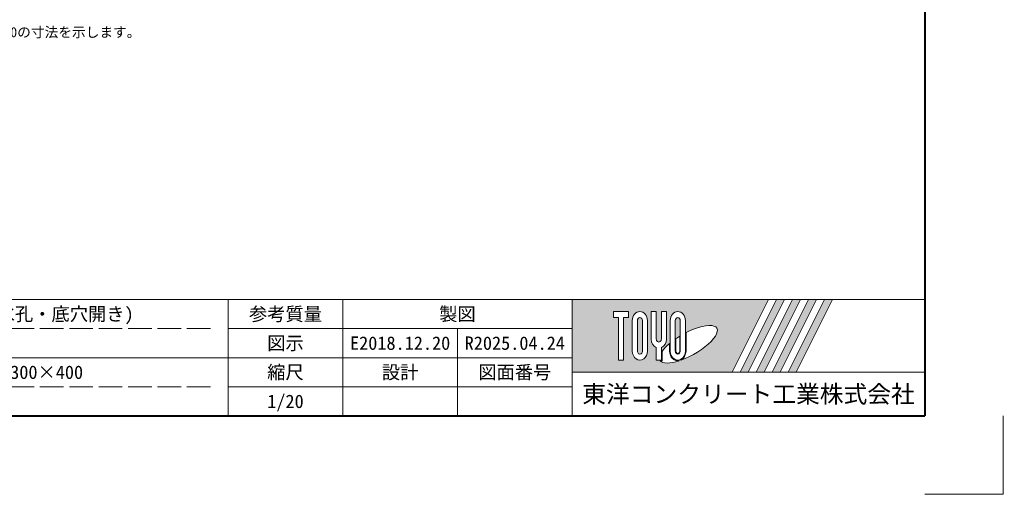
# Model space of a CAD drawing. Units: millimetres, scale not verified. Extents: x -181 to 7884, y -558 to 5422.
# Drawn here: x 1510 to 4019, y -558 to 653 of the extents above; entities that cross this region are included whole.
import ezdxf
from ezdxf.enums import TextEntityAlignment as Align

# ---------------------------------------------------------------- set-up
doc = ezdxf.new("R2010")
doc.units = ezdxf.units.MM
doc.header["$LTSCALE"] = 10
doc.linetypes.add('DASHED', pattern=[7.5, 6, -1.5])
doc.layers.add('(0-0)', color=7, linetype='Continuous')
for name, color, linetype, lineweight in [('Defpoints_3', 7, 'Continuous', 13), ('図枠', 7, 'Continuous', 5), ('補助線', 8, 'Continuous', 13)]:
    doc.layers.add(name, color=color, linetype=linetype, lineweight=lineweight)
doc.styles.add('ＭＳ ゴシック', font='')
doc.styles.get('ＭＳ ゴシック').set_extended_font_data('MS Gothic')

msp = doc.modelspace()

# ---------------------------------------------------------------- hatches: boundary and pattern name
at = {"layer": '図枠'}
h = msp.add_hatch(color=256, dxfattribs=at)
h.paths.add_polyline_path([(2919.37, -60.63), (2919.37, -246.25), (3327.75, -246.25), (3420.56, -60.63)])
edge = h.paths.add_edge_path(flags=16)
edge.add_ellipse((3215.88, -174.89), major_axis=(72.73, 40.71), ratio=0.3471473, start_angle=-144.31122, end_angle=72.1899, ccw=False)
edge.add_ellipse((3188.95, -192.47), major_axis=(0, 24.75), ratio=0.8463542, start_angle=-160.70346, end_angle=-90)
edge.add_line((3209.89, -192.47), (3209.89, -145.29))
edge = h.paths.add_edge_path(flags=16)
edge.add_ellipse((3188.95, -114.41), major_axis=(0, 22.85), ratio=0.8463541, start_angle=-90, end_angle=90, ccw=False)
edge.add_line((3208.28, -114.41), (3208.28, -192.47))
edge.add_ellipse((3188.95, -192.47), major_axis=(0, 22.85), ratio=0.8463541, start_angle=90, end_angle=-90, ccw=False)
edge.add_line((3169.61, -192.47), (3169.61, -114.41))
edge = h.paths.add_edge_path(flags=16)
edge.add_line((3195.39, -114.41), (3195.39, -192.47))
edge.add_ellipse((3188.95, -192.47), major_axis=(0, 7.62), ratio=0.8463541, start_angle=90, end_angle=-90, ccw=False)
edge.add_line((3182.5, -192.47), (3182.5, -114.41))
edge.add_ellipse((3188.95, -114.41), major_axis=(0, 7.62), ratio=0.8463541, start_angle=-90, end_angle=90, ccw=False)
edge = h.paths.add_edge_path(flags=16)
edge.add_line((3193.78, -154.31), (3193.78, -192.47))
edge.add_ellipse((3188.95, -192.47), major_axis=(0, 5.71), ratio=0.8463542, start_angle=90, end_angle=-90, ccw=False)
edge.add_line((3184.11, -192.47), (3184.11, -160.56))
edge.add_ellipse((3215.88, -174.89), major_axis=(72.73, 40.71), ratio=0.3471473, start_angle=107.79174, end_angle=126.47132, ccw=False)
edge = h.paths.add_edge_path(flags=16)
edge.add_line((3159.94, -91.57), (3159.94, -161.53))
edge.add_ellipse((3140.61, -161.53), major_axis=(0, 22.85), ratio=0.8463541, start_angle=-163.34117, end_angle=-90, ccw=False)
edge.add_line((3147.05, -183.07), (3147.05, -215.32))
edge.add_line((3147.05, -215.32), (3134.16, -215.32))
edge.add_line((3134.16, -215.32), (3134.16, -183.07))
edge.add_ellipse((3140.61, -161.53), major_axis=(0, 22.85), ratio=0.8463541, start_angle=90, end_angle=163.34117, ccw=False)
edge.add_line((3121.27, -161.53), (3121.27, -91.57))
edge.add_line((3121.27, -91.57), (3134.16, -91.57))
edge.add_line((3134.16, -91.57), (3134.16, -161.53))
edge.add_ellipse((3140.61, -161.53), major_axis=(0, 7.62), ratio=0.8463541, start_angle=90, end_angle=-90)
edge.add_line((3147.05, -161.53), (3147.05, -91.57))
edge.add_line((3147.05, -91.57), (3159.94, -91.57))
edge = h.paths.add_edge_path(flags=16)
edge.add_line((3168, -172.77), (3168, -192.47))
edge.add_ellipse((3188.95, -192.47), major_axis=(0, 24.75), ratio=0.8463542, start_angle=90, end_angle=-171.54427)
edge.add_ellipse((3215.88, -174.89), major_axis=(72.73, 40.71), ratio=0.3471473, start_angle=-178.64954, end_angle=-148.29244, ccw=False)
edge.add_line((3144.27, -217.22), (3148.66, -217.22))
edge.add_line((3148.66, -217.22), (3148.66, -193.09))
edge.add_ellipse((3215.88, -174.89), major_axis=(72.73, 40.71), ratio=0.3471473, start_angle=148.21912, end_angle=165.90812, ccw=False)
edge = h.paths.add_edge_path(flags=16)
edge.add_ellipse((3092.27, -114.41), major_axis=(0, 22.85), ratio=0.8463541, start_angle=-90, end_angle=90, ccw=False)
edge.add_line((3111.6, -114.41), (3111.6, -192.47))
edge.add_ellipse((3092.27, -192.47), major_axis=(0, 22.85), ratio=0.8463541, start_angle=90, end_angle=-90, ccw=False)
edge.add_line((3072.93, -192.47), (3072.93, -114.41))
edge = h.paths.add_edge_path(flags=16)
edge.add_line((3098.71, -114.41), (3098.71, -192.47))
edge.add_ellipse((3092.27, -192.47), major_axis=(0, 7.62), ratio=0.8463541, start_angle=90, end_angle=-90, ccw=False)
edge.add_line((3085.82, -192.47), (3085.82, -114.41))
edge.add_ellipse((3092.27, -114.41), major_axis=(0, 7.62), ratio=0.8463541, start_angle=-90, end_angle=90, ccw=False)
h.paths.add_polyline_path([(3063.26, -91.57), (3063.26, -106.8), (3050.37, -106.8), (3050.37, -215.32), (3037.48, -215.32), (3037.48, -106.8), (3024.59, -106.8), (3024.59, -91.57)], flags=16)
for points in [[(3348.17, -246.25), (3368.59, -246.25), (3461.4, -60.63), (3440.98, -60.63)], [(3502.24, -60.63), (3481.82, -60.63), (3389, -246.25), (3409.42, -246.25)], [(3543.07, -60.63), (3522.65, -60.63), (3429.84, -246.25), (3450.26, -246.25)], [(3583.91, -60.63), (3563.49, -60.63), (3470.68, -246.25), (3491.1, -246.25)]]:
    msp.add_hatch(color=256, dxfattribs=at).paths.add_polyline_path(points)

# ---------------------------------------------------------------- linework, layer by layer
at = {"layer": 'Defpoints_3'}
for p in [(4019.37, -357.63), (3819.37, -557.63)]:
    msp.add_line(p, (4019.37, -557.63), dxfattribs=at)
at = {"layer": '図枠', "lineweight": 40}
for p in [(3819.37, 5182.37), (219.37, -357.63)]:
    msp.add_line(p, (3819.37, -357.63), dxfattribs=at)
at = {"layer": '図枠', "lineweight": 13}
for p, q in [((3819.37, -60.63), (219.37, -60.63)), ((2041.87, -357.63), (2041.87, -60.63)), ((2334.37, -357.63), (2334.37, -60.63)), ((2919.37, -357.63), (2919.37, -60.63)), ((2919.37, -134.88), (2041.87, -134.88)), ((2626.87, -357.63), (2626.87, -134.88)), ((2919.37, -209.13), (219.37, -209.13)), ((2919.37, -283.38), (2041.87, -283.38))]:
    msp.add_line(p, q, dxfattribs=at)
at = {"layer": '図枠'}
for p, q in [((2919.37, -60.63), (3420.56, -60.63)), ((3420.56, -60.63), (3327.75, -246.25)), ((3440.98, -60.63), (3348.17, -246.25)), ((3461.4, -60.63), (3368.59, -246.25)), ((3481.82, -60.63), (3389, -246.25)), ((3502.24, -60.63), (3409.42, -246.25)), ((3522.65, -60.63), (3429.84, -246.25)), ((3440.98, -60.63), (3461.4, -60.63)), ((3543.07, -60.63), (3450.26, -246.25)), ((3563.49, -60.63), (3470.68, -246.25)), ((3481.82, -60.63), (3502.24, -60.63)), ((3583.91, -60.63), (3491.1, -246.25)), ((3522.65, -60.63), (3543.07, -60.63)), ((3563.49, -60.63), (3583.91, -60.63)), ((3024.59, -91.57), (3024.59, -106.8)), ((3024.59, -91.57), (3063.26, -91.57)), ((3063.26, -91.57), (3063.26, -106.8)), ((3121.27, -91.57), (3134.16, -91.57)), ((3121.27, -161.53), (3121.27, -91.57)), ((3134.16, -91.57), (3134.16, -161.53)), ((3147.05, -91.57), (3159.94, -91.57)), ((3147.05, -161.53), (3147.05, -91.57)), ((3159.94, -91.57), (3159.94, -161.53)), ((3037.48, -106.8), (3024.59, -106.8)), ((3037.48, -106.8), (3037.48, -215.32)), ((3050.37, -106.8), (3050.37, -215.32)), ((3063.26, -106.8), (3050.37, -106.8)), ((3072.93, -114.41), (3072.93, -192.47)), ((3085.82, -192.47), (3085.82, -114.41)), ((3098.71, -114.41), (3098.71, -192.47)), ((3111.6, -192.47), (3111.6, -114.41)), ((3169.61, -114.41), (3169.61, -192.47)), ((3182.5, -192.47), (3182.5, -114.41)), ((3195.39, -114.41), (3195.39, -192.47)), ((3208.28, -192.47), (3208.28, -114.41)), ((3209.89, -192.47), (3209.89, -145.29)), ((3168, -172.77), (3168, -192.47)), ((3184.11, -192.47), (3184.11, -160.56)), ((3193.78, -154.31), (3193.78, -192.47)), ((3134.16, -183.07), (3134.16, -215.32)), ((3147.05, -183.07), (3147.05, -215.32)), ((3148.66, -193.09), (3148.66, -217.22)), ((3050.37, -215.32), (3037.48, -215.32)), ((3147.05, -215.32), (3134.16, -215.32)), ((3144.27, -217.22), (3148.66, -217.22)), ((2919.37, -246.25), (3327.75, -246.25)), ((3348.17, -246.25), (3368.59, -246.25)), ((3389, -246.25), (3409.42, -246.25)), ((3429.84, -246.25), (3450.26, -246.25)), ((3470.68, -246.25), (3491.1, -246.25))]:
    msp.add_line(p, q, dxfattribs=at)
at = {"layer": '図枠', "linetype": 'DASHED', "lineweight": 9}
for p, q in [((1996.87, -134.88), (579.37, -134.88)), ((1996.87, -283.38), (579.37, -283.38))]:
    msp.add_line(p, q, dxfattribs=at)
at = {"layer": '図枠'}
for centre, major_axis, ratio, start_param, end_param in [((3092.27, -114.41), (0, 22.85), 0.846354, 4.712389, 7.8539816), ((3188.95, -114.41), (0, 22.85), 0.846354, 4.712389, 7.8539816), ((3092.27, -114.41), (0, 7.62), 0.846354, 4.712389, 7.8539816), ((3188.95, -114.41), (0, 7.62), 0.846354, 4.712389, 7.8539816), ((3215.88, -174.89), (72.73, 40.71), 0.347147, 4.2621853, 7.7429163), ((3140.61, -161.53), (0, 22.85), 0.846354, 1.5707963, 2.8017557), ((3140.61, -161.53), (0, 7.62), 0.846354, 1.5707963, 4.712389), ((3140.61, -161.53), (0, 22.85), 0.846354, 3.4814296, 4.712389), ((3215.88, -174.89), (72.73, 40.71), 0.347147, 2.0815197, 2.5155126), ((3215.88, -174.89), (72.73, 40.71), 0.347147, 1.6817405, 1.8219833), ((3092.27, -192.47), (0, 22.85), 0.846354, 1.5707963, 4.712389), ((3092.27, -192.47), (0, 7.62), 0.846354, 1.5707963, 4.712389), ((3188.95, -192.47), (0, 24.75), 0.846354, 1.5707963, 3.3154679), ((3188.95, -192.47), (0, 22.85), 0.846354, 1.5707963, 4.712389), ((3188.95, -192.47), (0, 7.62), 0.846354, 1.5707963, 4.712389), ((3188.95, -192.47), (0, 5.71), 0.846354, 1.5707963, 4.712389), ((3188.95, -192.47), (0, 24.75), 0.846354, 3.5338438, 4.712389), ((3215.88, -174.89), (72.73, 40.71), 0.347147, 3.2093975, 4.2004451)]:
    msp.add_ellipse(centre, major_axis=major_axis, ratio=ratio, start_param=start_param, end_param=end_param, dxfattribs=at)
at = {"layer": '補助線'}
msp.add_line((2919.37, -246.25), (3819.37, -246.25), dxfattribs=at)

# ---------------------------------------------------------------- texts
at = {"layer": '(0-0)', "style": 'ＭＳ ゴシック'}
msp.add_text('注(1) 図の（ ）中の数値は、KUSDS250×250及びKURDS250×250の寸法を示します。', height=25.63, dxfattribs=at).set_placement((508.72, 633.87), align=Align.TOP_LEFT)
at = {"layer": '図枠', "style": 'ＭＳ ゴシック'}
for s, height, p in [('長尺Ｕスリット浸透側溝(側面排水孔・底穴開き)', 34.18, (1288.12, -97.75)), ('参考質量', 34.18, (2188.12, -97.75)), ('製図', 34.18, (2626.87, -97.75)), ('図示', 34.18, (2188.12, -172)), ('E2018.12.20', 34.18, (2480.62, -172)), ('R2025.04.24', 34.18, (2773.12, -172)), ('縮尺', 34.18, (2188.12, -246.25)), ('設計', 34.18, (2480.62, -246.25)), ('図面番号', 34.18, (2773.12, -246.25)), ('[KUSDS・KURDS] 250×250～300×400', 34.18, (1288.12, -246.25)), ('東洋コンクリート工業株式会社', 44.43, (3369.37, -301.94)), ('1/20', 34.18, (2188.12, -320.5))]:
    msp.add_text(s, height=height, dxfattribs=at).set_placement(p, align=Align.MIDDLE_CENTER)

doc.saveas('drawing.dxf')
